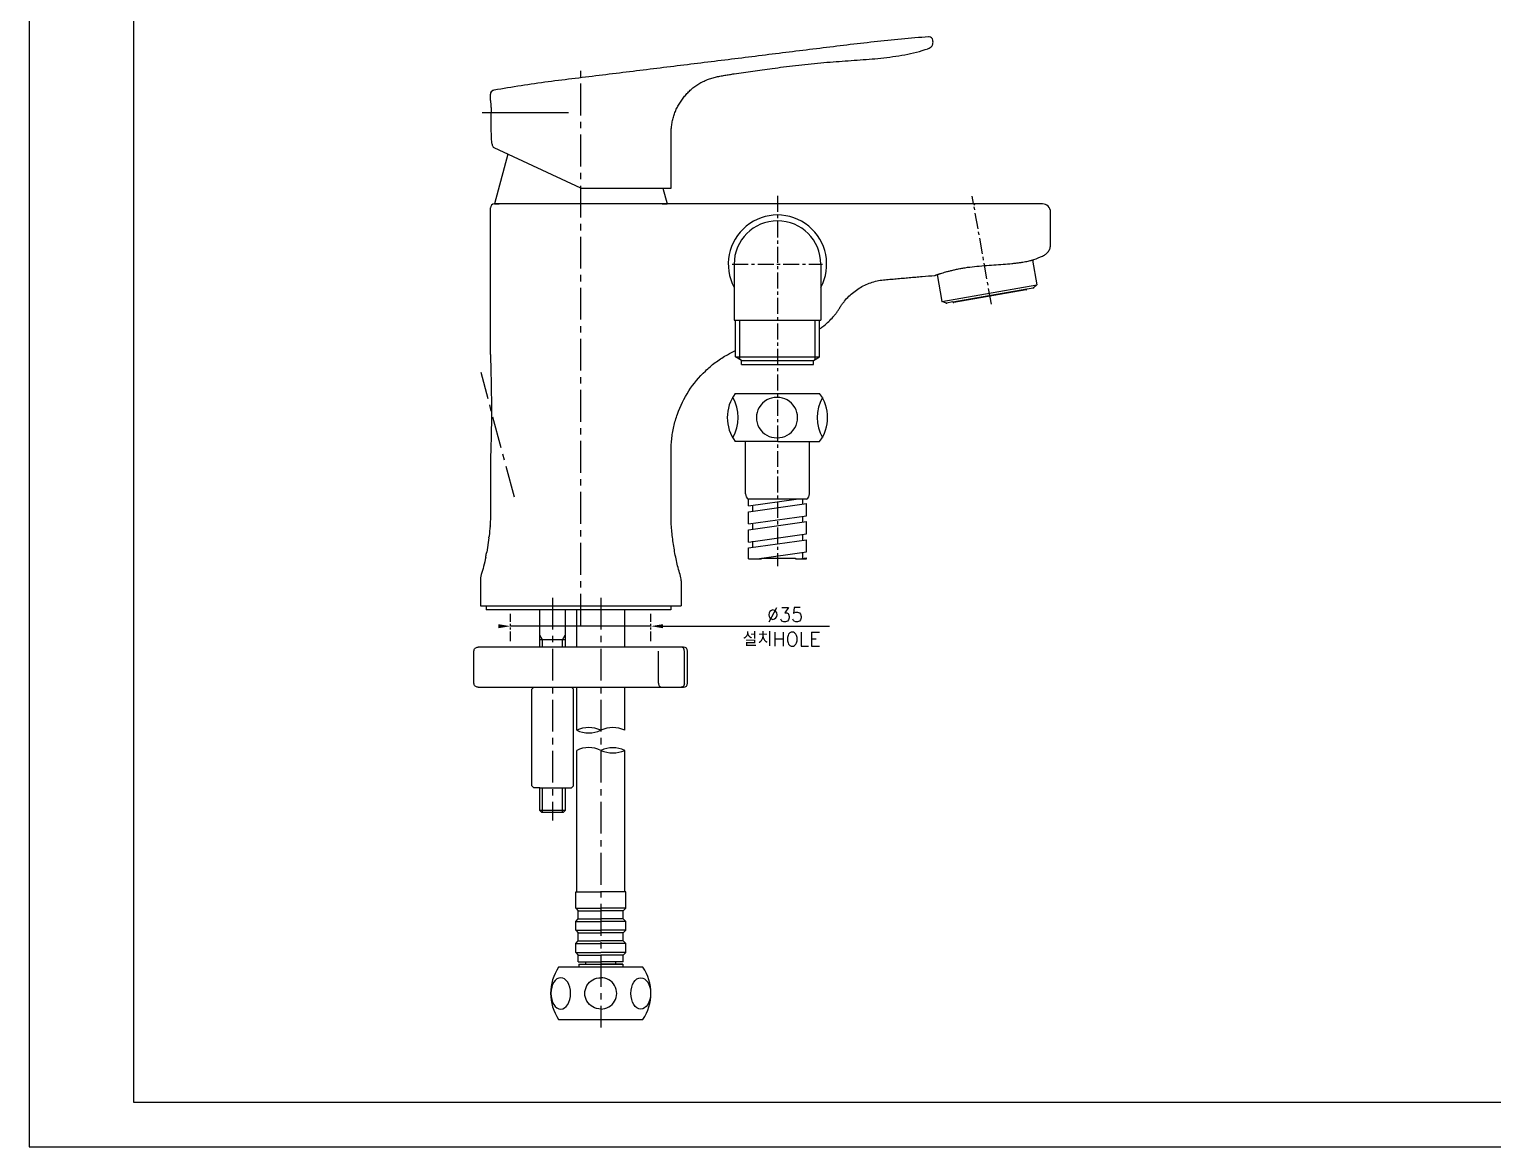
# Model space of a CAD drawing. Header units: millimetres. Extents: x 14523 to 15117, y 3069 to 3489.
# Drawn here: x 14523.5 to 14887.9, y 3069 to 3347.1 of the extents above; entities that cross this region are included whole.
import ezdxf

# ---------------------------------------------------------------- set-up
doc = ezdxf.new("R2010")
doc.units = ezdxf.units.MM
doc.header["$LTSCALE"] = 0.25
doc.linetypes.add('CENTER', pattern=[50.8, 31.75, -6.35, 6.35, -6.35])
doc.linetypes.add('PHANTOM', pattern=[63.5, 31.75, -6.35, 6.35, -6.35, 6.35, -6.35])
doc.layers.get('0').update_dxf_attribs({"color": 2})
for name, color, linetype in [('08_ALL_FEATURES', 7, 'Continuous'), ('CENTER', 1, 'CENTER'), ('CL', 1, 'CENTER'), ('D', 2, 'Continuous'), ('DWG', 7, 'Continuous'), ('PH', 3, 'PHANTOM'), ('TXT', 4, 'Continuous'), ('W', 7, 'Continuous')]:
    doc.layers.add(name, color=color, linetype=linetype)
doc.styles.add('GHS', font='romans.shx', dxfattribs={"height": 3.5, "bigfont": 'ghs.shx'})

# ---------------------------------------------------------------- blocks, each defined once
blk = doc.blocks.new('A$C65A85CD0')
at = {"layer": 'D'}
for p, q in [((2.9, 1.2), (2.9, 11)), ((21.6, 1.2), (21.6, 11))]:
    blk.add_line(p, q, dxfattribs=at)
at = {"layer": 'DWG'}
for p, q in [((1.45, 24.93), (1.45, 11)), ((23.05, 24.93), (23.05, 11)), ((1.45, 11), (23.05, 11)), ((1.77, 1.85), (1.77, 11)), ((22.73, 1.85), (22.73, 11)), ((3.25, 1), (1.77, 1.85)), ((1.77, 1.85), (22.73, 1.85)), ((3.25, 0), (3.25, 1)), ((3.25, 1), (21.25, 1)), ((21.25, 1), (22.73, 1.85)), ((21.25, 0), (21.25, 1)), ((3.25, 0), (21.25, 0))]:
    blk.add_line(p, q, dxfattribs=at)
for radius, start, end in [(12.25, 331.8399, 208.1601), (10.8, 0, 180)]:
    blk.add_arc((12.25, 24.93), radius, start, end, dxfattribs=at)
blk = doc.blocks.new('A$C495429D9')
at = {"layer": 'D'}
blk.add_lwpolyline([(22.52, 0), (25.8, 0), (25.8, 0.22), (34.28, 0.22), (34.28, 0), (37.02, 0)], dxfattribs=at)
at = {"layer": 'DWG'}
for p, q in [((19.27, 41.19), (40.27, 41.19)), ((29.82, 29.19), (19.27, 29.19)), ((21.82, 16.21), (21.82, 29.19)), ((29.82, 29.19), (40.27, 29.19)), ((37.72, 16.21), (37.72, 29.19)), ((22.52, 13.22), (34.4, 14.89)), ((36.02, 14.89), (22.52, 14.89)), ((22.52, 13.22), (22.52, 14.89)), ((37.02, 14.89), (36.02, 14.89)), ((36.02, 14.89), (36.02, 13.64)), ((22.52, 11.74), (37.02, 13.78)), ((22.52, 8.71), (22.52, 11.74)), ((23.52, 13.36), (23.52, 11.88)), ((37.02, 10.75), (37.02, 13.78)), ((22.52, 8.71), (37.02, 10.75)), ((22.52, 7.23), (37.02, 9.27)), ((23.52, 8.85), (23.52, 7.37)), ((36.02, 10.61), (36.02, 9.13)), ((37.02, 6.24), (37.02, 9.27)), ((22.52, 4.2), (22.52, 7.23)), ((22.52, 4.2), (37.02, 6.24)), ((22.52, 2.72), (37.02, 4.76)), ((23.52, 4.38), (23.52, 2.86)), ((36.02, 6.14), (36.02, 4.62)), ((37.02, 1.73), (37.02, 4.76)), ((22.52, 0), (22.52, 2.72)), ((24.7, 0), (37.02, 1.73)), ((35.23, 0), (37.02, 0.25)), ((36.02, 1.63), (36.02, 0.11)), ((37.02, 0), (37.02, 0.25))]:
    blk.add_line(p, q, dxfattribs=at)
for centre, radius, start, end in [((27.27, 35.19), 10, 143.1301, 216.8699), ((10, 35.19), 10, 329.7281, 30.2719), ((29.54, 35.17), 5.02, 88.6566, 271.3434), ((29.77, 35.17), 5.02, 268.6566, 91.3434), ((49.64, 35.19), 10, 150.2741, 209.7259), ((32.27, 35.19), 10, 323.1301, 36.8699), ((23.32, 16.16), 1.5, 178.2676, 237.8), ((36.22, 16.16), 1.5, 302.2, 1.7324)]:
    blk.add_arc(centre, radius, start, end, dxfattribs=at)

msp = doc.modelspace()

# ---------------------------------------------------------------- linework, layer by layer
at = {"color": 7, "linetype": 'Continuous'}
for p, q in [((14747.28905, 3342.26613), (14747.33517, 3342.2818)), ((14747.53771, 3345.2097), (14747.44025, 3345.20767)), ((14748.50925, 3344.28423), (14748.50387, 3344.32809)), ((14639.22195, 3331.9191), (14639.12787, 3331.90258)), ((14639.22203, 3331.91863), (14639.12787, 3331.90258)), ((14638.30074, 3329.32635), (14638.30074, 3330.91763)), ((14660.80076, 3307.52632), (14683.3008, 3307.52635)), ((14637.25117, 3203.62635), (14637.25117, 3202.62635)), ((14683.25117, 3203.62635), (14683.25117, 3202.62713)), ((14683.25117, 3202.62635), (14637.25117, 3202.62635)), ((14656.9617, 3202.62635), (14656.9617, 3193.32666)), ((14656.9617, 3193.32666), (14635.24194, 3193.32666)), ((14686.39487, 3193.32666), (14656.9617, 3193.32666)), ((14634.20652, 3184.32666), (14634.20652, 3192.32666)), ((14687.39487, 3184.32666), (14687.39487, 3192.32666)), ((14635.24194, 3183.32666), (14659.80076, 3183.32666)), ((14656.9617, 3183.32666), (14686.39487, 3183.32666)), ((14656.9617, 3158.32665), (14656.9617, 3152.62637))]:
    msp.add_line(p, q, dxfattribs=at)
at = {"linetype": 'Continuous'}
msp.add_lwpolyline([(14523.46723, 3068.97362), (15117.46723, 3068.97362), (15117.46723, 3488.97362), (14523.46723, 3488.97362)], close=True, dxfattribs=at)
at = {"color": 7, "linetype": 'Continuous'}
msp.add_lwpolyline([(14639.09588, 3331.89645), (14638.98809, 3331.86751), (14638.86364, 3331.81705), (14638.84749, 3331.80902)], dxfattribs=at)
for centre, radius, start, end in [((14746.17161, 3345.47957), 3.40218, 289.9946895, 290.290266), ((14747.51049, 3344.20966), 1.0004, 10.8268259, 88.44052), ((14747.52003, 3344.21086), 0.99079, 6.8428571, 10.8618271), ((14639.3017, 3330.91705), 1.00096, 100.0000813, 179.9668875), ((14686.39487, 3192.32666), 1, 0, 90), ((14686.39487, 3184.32666), 1, 270, 0)]:
    msp.add_arc(centre, radius, start, end, dxfattribs=at)
at = {"color": 2, "linetype": 'Continuous'}
for centre, radius, start, end in [((14662.80076, 3166.02567), 7.25045, 65.5582794, 114.4417203), ((14662.80076, 3179.24598), 7.2677, 245.6200827, 294.3799173), ((14668.80076, 3166.25846), 7.03918, 64.7742565, 115.2257435), ((14662.80076, 3161.25846), 7.03918, 64.7742565, 115.2257435), ((14668.80076, 3161.02567), 7.25045, 65.5582797, 114.4417206), ((14668.80076, 3174.24598), 7.2677, 245.6200827, 294.3799173)]:
    msp.add_arc(centre, radius, start, end, dxfattribs=at)
at = {"color": 7, "linetype": 'Continuous'}
for points, knots in [([(14747.43919, 3345.20713), (14745.17329, 3345.04447), (14740.64561, 3344.6603), (14733.86662, 3343.95634), (14727.09648, 3343.17266), (14718.07538, 3342.07982), (14706.80523, 3340.66328), (14695.53056, 3339.28329), (14686.5107, 3338.18032), (14679.74635, 3337.34869), (14672.98184, 3336.51834), (14666.21733, 3335.68789), (14659.45302, 3334.85645), (14652.68794, 3334.02924), (14645.94257, 3333.05199), (14641.45951, 3332.31163), (14639.22195, 3331.9191)], [0, 0, 0, 0, 0.062499328, 0.124999116, 0.187499203, 0.249999379, 0.374999784, 0.500000189, 0.562500397, 0.625000606, 0.687500814, 0.750001023, 0.812501232, 0.875001237, 0.937500542, 1, 1, 1, 1]), ([(14683.3008, 3307.52635), (14683.3008, 3308.53141), (14683.2976, 3310.57228), (14683.3022, 3313.13157), (14683.30757, 3315.17076), (14683.30752, 3316.6037), (14683.29749, 3317.90681), (14683.28543, 3319.10237), (14683.28471, 3320.25766), (14683.30631, 3321.42234), (14683.37718, 3322.6071), (14683.52702, 3323.79206), (14683.7811, 3324.95529), (14684.13534, 3326.08642), (14684.59029, 3327.1797), (14685.13965, 3328.23042), (14685.77063, 3329.23639), (14686.47051, 3330.19631), (14687.23667, 3331.10338), (14688.07215, 3331.94621), (14688.97775, 3332.71292), (14689.94871, 3333.3945), (14690.97885, 3333.98209), (14692.06168, 3334.46554), (14693.18114, 3334.85786), (14694.32497, 3335.17406), (14695.48361, 3335.42969), (14696.64986, 3335.6429), (14697.81913, 3335.83398), (14699.38215, 3336.07718), (14701.33898, 3336.36156), (14703.67639, 3336.68877), (14706.06005, 3337.01964), (14708.59263, 3337.36317), (14711.35861, 3337.72404), (14714.33672, 3338.09055), (14717.43334, 3338.44089), (14720.55536, 3338.75465), (14723.6405, 3339.00871), (14726.66513, 3339.22074), (14730.63068, 3339.48829), (14735.58281, 3339.87354), (14741.50733, 3340.64304), (14745.40257, 3341.60978), (14747.28763, 3342.26563)], [0, 0, 0, 0, 0.034905667, 0.070879546, 0.088884292, 0.105727128, 0.120645475, 0.134142463, 0.14725091, 0.160767983, 0.174593456, 0.188452891, 0.202204787, 0.215888073, 0.229564059, 0.243274818, 0.257018718, 0.270768741, 0.284500568, 0.298216436, 0.31193646, 0.325655435, 0.339359678, 0.35305817, 0.366781126, 0.38051931, 0.394248697, 0.407975149, 0.421689824, 0.435395473, 0.462911517, 0.490363355, 0.51736576, 0.546489821, 0.579124977, 0.614242227, 0.650698736, 0.687355069, 0.723211375, 0.758203661, 0.792657392, 0.861251112, 0.930682552, 1, 1, 1, 1]), ([(14747.35141, 3342.2885), (14747.52046, 3342.35101), (14747.85026, 3342.50201), (14748.1991, 3342.80348), (14748.38806, 3343.11363), (14748.51143, 3343.45477), (14748.53653, 3343.72856), (14748.53519, 3343.90871)], [0, 0, 0, 0, 0.250011848, 0.499546699, 0.624869981, 0.750106094, 1, 1, 1, 1]), ([(14638.30074, 3329.32635), (14638.30067, 3329.32179), (14638.30474, 3329.30389), (14638.30849, 3329.26345), (14638.3181, 3329.19671), (14638.32944, 3329.10408), (14638.34392, 3328.98652), (14638.36747, 3328.78327), (14638.39976, 3328.47665), (14638.43691, 3328.05349), (14638.46961, 3327.56809), (14638.49313, 3327.03774), (14638.50035, 3326.67101), (14638.50168, 3326.48336)], [0, 0, 0, 0, 0.004798482, 0.019109998, 0.042808869, 0.075648958, 0.117307832, 0.167392805, 0.290881485, 0.441618089, 0.614206297, 0.802600322, 1, 1, 1, 1]), ([(14634.20652, 3192.32666), (14634.20652, 3192.45898), (14634.26256, 3192.7268), (14634.49813, 3193.05932), (14634.84196, 3193.27674), (14635.10949, 3193.32666), (14635.24194, 3193.32666)], [0, 0, 0, 0, 0.249892402, 0.499840444, 0.749880531, 1, 1, 1, 1]), ([(14635.24194, 3183.32666), (14635.10949, 3183.32666), (14634.84197, 3183.37657), (14634.49814, 3183.59398), (14634.26256, 3183.9265), (14634.20652, 3184.19433), (14634.20652, 3184.32666)], [0, 0, 0, 0, 0.25011585, 0.500153518, 0.750103711, 1, 1, 1, 1])]:
    msp.add_open_spline(points, degree=3, knots=knots, dxfattribs=at)
msp.add_open_spline([(14748.53519, 3343.90871), (14748.53426, 3344.03362), (14748.52473, 3344.1586), (14748.50945, 3344.28258)], degree=3, dxfattribs=at)
at = {"layer": '08_ALL_FEATURES', "color": 7, "linetype": 'Continuous'}
for p, q in [((14660.80076, 3307.52634), (14639.20762, 3317.59533)), ((14680.18217, 3184.32666), (14680.18217, 3192.32666)), ((14686.60756, 3184.32666), (14686.60756, 3192.32666))]:
    msp.add_line(p, q, dxfattribs=at)
msp.add_open_spline([(14638.54176, 3321.05896), (14638.52778, 3322.86708), (14638.51442, 3324.67522), (14638.50168, 3326.48336)], degree=3, dxfattribs=at)
for points, knots in [([(14639.20762, 3317.59533), (14639.14229, 3317.6258), (14639.01638, 3317.74793), (14638.88474, 3318.00799), (14638.77552, 3318.35845), (14638.68997, 3318.79019), (14638.62528, 3319.29112), (14638.56299, 3320.05437), (14638.54491, 3320.65048), (14638.54176, 3321.05896)], [0, 0, 0, 0, 0.059901193, 0.13944286, 0.241126499, 0.363827163, 0.504827396, 0.660581065, 1, 1, 1, 1]), ([(14686.60756, 3192.32666), (14686.60756, 3192.41341), (14686.58962, 3192.58546), (14686.51018, 3192.82727), (14686.38306, 3193.03654), (14686.21567, 3193.19901), (14686.01847, 3193.30268), (14685.87461, 3193.32666), (14685.80439, 3193.32666)], [0, 0, 0, 0, 0.183751737, 0.36320783, 0.534969652, 0.697394097, 0.851275008, 1, 1, 1, 1]), ([(14680.18217, 3184.32666), (14680.18217, 3184.2399), (14680.20012, 3184.06786), (14680.27956, 3183.82605), (14680.40668, 3183.61677), (14680.57407, 3183.4543), (14680.77126, 3183.35064), (14680.91513, 3183.32666), (14680.98535, 3183.32666)], [0, 0, 0, 0, 0.183751737, 0.36320783, 0.534969652, 0.697394097, 0.851275008, 1, 1, 1, 1]), ([(14686.60756, 3184.32666), (14686.60756, 3184.2399), (14686.58962, 3184.06786), (14686.51018, 3183.82605), (14686.38306, 3183.61677), (14686.21567, 3183.4543), (14686.01847, 3183.35064), (14685.87461, 3183.32666), (14685.80439, 3183.32666)], [0, 0, 0, 0, 0.183751709, 0.363207797, 0.534969644, 0.697394113, 0.851275025, 1, 1, 1, 1])]:
    msp.add_open_spline(points, degree=3, knots=knots, dxfattribs=at)
at = {"layer": 'CENTER'}
for p, q in [((14660.80076, 3198.62635), (14660.80076, 3337.32248)), ((14644.29136, 3230.61501), (14635.97096, 3261.66718)), ((14653.8007, 3205.62635), (14653.8007, 3150.12637)), ((14665.80076, 3205.62635), (14665.80076, 3098.6486))]:
    msp.add_line(p, q, dxfattribs=at)
at = {"layer": 'CENTER', "ltscale": 0.5}
for p, q in [((14709.8007, 3305.62635), (14709.8007, 3213.49628)), ((14763.06754, 3278.69458), (14758.32409, 3305.59597)), ((14698.5507, 3288.62635), (14721.0507, 3288.62635))]:
    msp.add_line(p, q, dxfattribs=at)
at = {"layer": 'CL', "ltscale": 5}
msp.add_line((14657.79773, 3326.32635), (14636.29773, 3326.32635), dxfattribs=at)
at = {"layer": 'D'}
for p, q in [((14678.2879, 3198.52855), (14643.2879, 3198.52855)), ((14681.3, 3198.5285), (14722.74394, 3198.5285)), ((14651.3007, 3195.12635), (14650.6397, 3196.27124)), ((14651.3007, 3193.32666), (14651.3007, 3195.12635)), ((14656.3007, 3195.12635), (14656.9617, 3196.27124)), ((14656.3007, 3193.32666), (14656.3007, 3195.12635)), ((14651.3007, 3152.12637), (14651.3007, 3158.32665)), ((14656.3007, 3152.12637), (14656.3007, 3158.32665))]:
    msp.add_line(p, q, dxfattribs=at)
for p in [(14773.51839, 3282.77129), (14751.85262, 3278.95103)]:
    msp.add_point(p, dxfattribs=at)
for points in [[(14640.2879, 3199.02855), (14640.2879, 3198.02855), (14643.2879, 3198.52855)], [(14681.2879, 3199.02855), (14681.2879, 3198.02855), (14678.2879, 3198.52855)]]:
    msp.add_solid(points, dxfattribs=at)
at = {"layer": 'Defpoints', "color": 0, "linetype": 'ByBlock'}
for p in [(14772.58283, 3282.60632), (14750.76756, 3279.34596), (14750.76756, 3279.34596), (14751.85262, 3278.95103), (14751.85262, 3278.95103), (14751.85262, 3278.95103), (14751.85262, 3278.95103), (14751.85262, 3278.95103), (14752.78819, 3279.11599)]:
    msp.add_point(p, dxfattribs=at)
at = {"layer": 'DWG'}
for p, q in [((14642.61751, 3316.00528), (14639.30059, 3303.62635)), ((14642.61751, 3316.00528), (14639.30059, 3303.62635)), ((14681.25559, 3307.52635), (14682.30059, 3303.62635)), ((14638.30076, 3266.10884), (14638.30076, 3302.62635)), ((14639.30059, 3303.62635), (14640.50059, 3303.62635)), ((14775.80076, 3303.62635), (14639.30076, 3303.62635)), ((14640.63987, 3303.62635), (14639.30076, 3303.62635)), ((14681.10059, 3303.62635), (14682.30059, 3303.62635)), ((14777.80076, 3293.76669), (14777.80076, 3301.62635)), ((14773.31871, 3289.66252), (14774.40295, 3283.51351)), ((14775.7924, 3290.66308), (14776.07704, 3290.80094)), ((14749.58929, 3286.02827), (14750.76756, 3279.34596)), ((14750.76756, 3279.34596), (14774.40295, 3283.51351)), ((14753.43329, 3279.22974), (14771.93773, 3282.49257)), ((14771.73123, 3282.25308), (14753.70925, 3279.07531)), ((14771.93773, 3282.49257), (14773.51839, 3282.77129)), ((14773.51839, 3282.77129), (14774.40295, 3283.51351)), ((14751.85262, 3278.95103), (14750.76756, 3279.34596)), ((14753.43329, 3279.22974), (14751.85262, 3278.95103)), ((14638.30076, 3239.83566), (14638.30053, 3225.53173)), ((14638.30053, 3225.53174), (14638.30038, 3225.50036)), ((14638.21866, 3223.45799), (14638.22097, 3223.49212)), ((14637.92475, 3220.48327), (14637.38439, 3216.95976)), ((14637.98503, 3220.97958), (14637.96934, 3220.84702)), ((14637.13804, 3215.67533), (14637.19379, 3215.9535)), ((14636.51674, 3212.98335), (14636.5041, 3212.93531)), ((14635.80076, 3209.81497), (14635.80076, 3203.62635)), ((14685.80076, 3209.81475), (14685.80076, 3203.62635)), ((14635.80076, 3203.62635), (14685.80076, 3203.62635)), ((14650.6397, 3193.32666), (14650.6397, 3202.62635)), ((14659.80076, 3193.32666), (14659.80076, 3202.62635)), ((14671.80076, 3193.32666), (14671.80076, 3202.62635)), ((14656.9617, 3195.12635), (14650.6397, 3195.12635)), ((14648.60455, 3182.82665), (14649.10454, 3183.32666)), ((14648.60455, 3158.82665), (14648.60455, 3182.82665)), ((14658.99684, 3182.82665), (14658.49685, 3183.32666)), ((14658.99684, 3158.82665), (14658.99684, 3182.82665)), ((14659.80076, 3172.62635), (14659.80076, 3183.32666)), ((14671.80076, 3172.62635), (14671.80076, 3183.32666)), ((14659.80076, 3132.4486), (14659.80076, 3167.62635)), ((14671.80076, 3132.4486), (14671.80076, 3167.62635)), ((14649.10454, 3158.32665), (14648.60455, 3158.82665)), ((14650.6397, 3158.32665), (14649.10454, 3158.32665)), ((14650.63969, 3152.62637), (14650.6397, 3158.32665)), ((14650.6397, 3158.32665), (14656.9617, 3158.32665)), ((14656.9617, 3158.32665), (14658.49685, 3158.32665)), ((14658.49685, 3158.32665), (14658.99684, 3158.82665)), ((14651.1397, 3152.12637), (14650.6397, 3152.62637)), ((14656.9617, 3152.62637), (14650.6397, 3152.62637)), ((14656.4617, 3152.12637), (14656.9617, 3152.62637)), ((14656.4617, 3152.12637), (14651.1397, 3152.12637)), ((14659.55076, 3132.4486), (14665.80076, 3132.4486)), ((14659.55076, 3128.33231), (14659.55076, 3132.4486)), ((14672.05076, 3132.4486), (14665.80076, 3132.4486)), ((14672.05076, 3128.33231), (14672.05076, 3132.4486)), ((14659.55076, 3128.33231), (14665.80076, 3128.33231)), ((14659.55076, 3128.33231), (14660.20076, 3127.68231)), ((14660.18587, 3127.6972), (14665.80076, 3127.6972)), ((14660.20076, 3125.7149), (14660.20076, 3127.68231)), ((14672.05076, 3128.33231), (14665.80076, 3128.33231)), ((14671.41565, 3127.6972), (14665.80076, 3127.6972)), ((14672.05076, 3128.33231), (14671.40076, 3127.68231)), ((14671.40076, 3125.7149), (14671.40076, 3127.68231)), ((14659.55076, 3125.0649), (14660.20076, 3125.7149)), ((14659.55076, 3125.0649), (14665.80076, 3125.0649)), ((14659.55076, 3122.83231), (14659.55076, 3125.0649)), ((14660.20076, 3125.71863), (14665.80076, 3125.71863)), ((14671.40076, 3125.71863), (14665.80076, 3125.71863)), ((14672.05076, 3125.0649), (14665.80076, 3125.0649)), ((14672.05076, 3125.0649), (14671.40076, 3125.7149)), ((14672.05076, 3122.83231), (14672.05076, 3125.0649)), ((14659.55076, 3122.83231), (14665.80076, 3122.83231)), ((14659.55076, 3122.83231), (14660.20076, 3122.18231)), ((14659.55076, 3119.5649), (14660.20076, 3120.2149)), ((14660.20076, 3122.18231), (14665.80076, 3122.18231)), ((14660.20076, 3120.2149), (14660.20076, 3122.18231)), ((14660.20076, 3120.2149), (14665.80076, 3120.2149)), ((14672.05076, 3122.83231), (14665.80076, 3122.83231)), ((14671.40076, 3122.18231), (14665.80076, 3122.18231)), ((14671.40076, 3120.2149), (14665.80076, 3120.2149)), ((14672.05076, 3122.83231), (14671.40076, 3122.18231)), ((14671.40076, 3120.2149), (14671.40076, 3122.18231)), ((14672.05076, 3119.5649), (14671.40076, 3120.2149)), ((14659.55076, 3119.5649), (14665.80076, 3119.5649)), ((14659.55076, 3117.33231), (14659.55076, 3119.5649)), ((14659.55076, 3117.33231), (14665.80076, 3117.33231)), ((14659.55076, 3117.33231), (14660.20076, 3116.68231)), ((14660.20076, 3116.68231), (14665.80076, 3116.68231)), ((14660.20076, 3114.9486), (14660.20076, 3116.68231)), ((14672.05076, 3119.5649), (14665.80076, 3119.5649)), ((14672.05076, 3117.33231), (14665.80076, 3117.33231)), ((14671.40076, 3116.68231), (14665.80076, 3116.68231)), ((14672.05076, 3117.33231), (14671.40076, 3116.68231)), ((14671.40076, 3114.9486), (14671.40076, 3116.68231)), ((14672.05076, 3117.33231), (14672.05076, 3119.5649)), ((14676.30076, 3113.6486), (14655.30076, 3113.6486)), ((14660.20076, 3114.9486), (14665.80076, 3114.9486)), ((14660.30076, 3114.4486), (14660.30076, 3113.6486)), ((14662.05076, 3114.4486), (14662.05076, 3114.9486)), ((14671.40076, 3114.9486), (14665.80076, 3114.9486)), ((14671.30076, 3114.4486), (14665.80076, 3114.4486)), ((14669.55076, 3114.4486), (14669.55076, 3114.9486)), ((14671.30076, 3114.4486), (14671.30076, 3113.6486)), ((14655.30076, 3100.6486), (14676.30076, 3100.6486))]:
    msp.add_line(p, q, dxfattribs=at)
at = {"layer": 'DWG', "color": 2, "linetype": 'Continuous'}
for p, q in [((14758.72563, 3303.31877), (14759.03321, 3303.62635)), ((14777.74578, 3301.12572), (14777.80076, 3301.1807))]:
    msp.add_line(p, q, dxfattribs=at)
at = {"layer": 'DWG'}
for centre, radius, start, end in [((14639.30076, 3302.62635), 1, 90, 180), ((14775.80076, 3301.62635), 2, 0, 90), ((14757.12123, 3331.76603), 45.14493, 291.4820732, 294.4301011), ((14771.68782, 3282.49928), 0.25, 280, 358.463041), ((14753.66584, 3279.32152), 0.25, 201.536959, 280), ((14576.79496, 3228.16017), 61.60996, 352.8420633, 353.1828684), ((14575.69366, 3228.1236), 62.69272, 348.8065068, 349.7425041), ((14640.83528, 3209.80034), 5.03454, 161.9927512, 179.833569), ((14680.76634, 3209.80609), 5.03454, 0.0985608, 17.9428729), ((14664.86326, 3107.1486), 11.5625, 145.7945421, 214.2054579), ((14666.73826, 3107.1486), 11.5625, 325.7945421, 34.2054579)]:
    msp.add_arc(centre, radius, start, end, dxfattribs=at)
at = {"layer": 'DWG', "extrusion": (0, 0, -1)}
msp.add_ellipse((14655.84147, 3107.14095), major_axis=(0, 3.90287), ratio=0.627611633, dxfattribs=at)
msp.add_ellipse((14665.80076, 3107.14095), major_axis=(-3.98229, 0), ratio=0.980057325, start_param=4.71238898, end_param=7.853981634, dxfattribs=at)
at = {"layer": 'DWG'}
msp.add_ellipse((14665.80076, 3107.14095), major_axis=(3.98229, 0), ratio=0.980057325, start_param=4.71238898, end_param=7.853981634, dxfattribs=at)
msp.add_ellipse((14675.76005, 3107.14095), major_axis=(0, 3.90287), ratio=0.627611633, dxfattribs=at)
for points, knots in [([(14776.07704, 3290.80094), (14776.34643, 3290.94072), (14776.73664, 3291.1866), (14777.16789, 3291.61835), (14777.51535, 3292.12068), (14777.76115, 3292.85416), (14777.80076, 3293.46306), (14777.80076, 3293.76669)], [0, 0, 0, 0, 0.249933678, 0.375139445, 0.500368028, 0.74995671, 1, 1, 1, 1]), ([(14749.04922, 3285.83611), (14749.04944, 3285.83485), (14749.05662, 3285.84071), (14749.0651, 3285.84067), (14749.08437, 3285.84946), (14749.10891, 3285.85757), (14749.14139, 3285.86961), (14749.1985, 3285.89003), (14749.2878, 3285.92211), (14749.41594, 3285.96762), (14749.57203, 3286.02242), (14749.75566, 3286.08586), (14749.96646, 3286.1574), (14750.20399, 3286.23645), (14750.57219, 3286.35619), (14751.09505, 3286.51939), (14751.7954, 3286.72469), (14752.58802, 3286.94011), (14753.46648, 3287.15831), (14754.42332, 3287.37293), (14755.4501, 3287.57739), (14756.92773, 3287.83257), (14758.8734, 3288.08587), (14761.27026, 3288.26902), (14763.66843, 3288.42896), (14765.97477, 3288.58807), (14767.79708, 3288.74195), (14769.13986, 3288.88998), (14770.03787, 3289.00675), (14770.84927, 3289.13154), (14771.56647, 3289.25931), (14772.18303, 3289.38514), (14772.63103, 3289.48744), (14772.93556, 3289.56225), (14773.12273, 3289.61015), (14773.2817, 3289.65231), (14773.4121, 3289.68799), (14773.50296, 3289.71323), (14773.56099, 3289.72978), (14773.5941, 3289.73895), (14773.6188, 3289.74682), (14773.63891, 3289.75096), (14773.64658, 3289.75625), (14773.65485, 3289.75555), (14773.65467, 3289.75681)], [0, 0, 0, 0, 0.000153293, 0.000612731, 0.001377349, 0.002446183, 0.003818268, 0.005492641, 0.00974441, 0.015191473, 0.021814651, 0.029592627, 0.038504243, 0.048526872, 0.059631326, 0.084963322, 0.114249371, 0.147201009, 0.183515981, 0.222853853, 0.264857784, 0.309129496, 0.402769789, 0.500152707, 0.597523856, 0.691186817, 0.777556895, 0.816942715, 0.853279167, 0.886212475, 0.915440874, 0.940685232, 0.961713853, 0.970578118, 0.9783124, 0.984897028, 0.990311862, 0.994538553, 0.996203151, 0.997567301, 0.998630036, 0.999390383, 0.999847365, 1, 1, 1, 1]), ([(14720.40418, 3272.59872), (14720.72393, 3272.81762), (14721.47013, 3273.36679), (14722.57566, 3274.32922), (14723.50403, 3275.30612), (14724.18742, 3276.13819), (14724.59027, 3276.6774), (14724.89785, 3277.11922), (14725.18961, 3277.57165), (14725.54022, 3278.14592), (14725.99547, 3278.81337), (14726.65495, 3279.66452), (14727.56331, 3280.66069), (14728.77955, 3281.72699), (14730.10586, 3282.65301), (14731.52637, 3283.42713), (14733.02378, 3284.0395), (14734.57948, 3284.48412), (14735.90978, 3284.7045), (14736.98191, 3284.80232), (14738.05511, 3284.88698), (14739.3951, 3285.0108), (14741.00398, 3285.14825), (14742.61259, 3285.28885), (14744.22133, 3285.42795), (14746.36644, 3285.61206), (14747.97552, 3285.74728), (14749.04831, 3285.83651)], [0.6761386419, 0.6761386419, 0.6761386419, 0.6761386419, 0.6873886386, 0.7030180801, 0.7186467813, 0.7264625677, 0.7342792164, 0.7381874752, 0.7420948791, 0.7499117065, 0.7577269755, 0.7655433466, 0.7811690798, 0.7967954628, 0.8124231707, 0.8280522211, 0.8436821566, 0.8593129788, 0.8749437704, 0.882759497, 0.8905769578, 0.906208574, 0.9218405487, 0.937472421, 0.9531043215, 0.9687362143, 1, 1, 1, 1]), ([(14638.30076, 3266.10884), (14638.30005, 3266.11148), (14638.30229, 3266.08821), (14638.30133, 3266.07708), (14638.30347, 3266.03457), (14638.30535, 3265.96793), (14638.30929, 3265.85832), (14638.31406, 3265.71274), (14638.31954, 3265.54861), (14638.32738, 3265.30958), (14638.33756, 3264.9945), (14638.3499, 3264.60351), (14638.36658, 3264.06084), (14638.38705, 3263.36693), (14638.41048, 3262.52208), (14638.43267, 3261.66578), (14638.4534, 3260.80203), (14638.47899, 3259.64109), (14638.5067, 3258.18223), (14638.53248, 3256.42522), (14638.55027, 3254.66227), (14638.55949, 3252.89607), (14638.55959, 3251.12886), (14638.55, 3249.36309), (14638.53018, 3247.6021), (14638.50471, 3246.13973), (14638.47875, 3244.97663), (14638.45658, 3244.11276), (14638.43173, 3243.25866), (14638.40882, 3242.55524), (14638.38934, 3242.00204), (14638.3744, 3241.59797), (14638.3592, 3241.20543), (14638.34404, 3240.83024), (14638.33151, 3240.53239), (14638.32197, 3240.31128), (14638.3155, 3240.16476), (14638.30998, 3240.03818), (14638.30564, 3239.94809), (14638.30351, 3239.89161), (14638.30148, 3239.86322), (14638.30207, 3239.84582), (14638.30023, 3239.83765), (14638.30076, 3239.83566)], [0, 0, 0, 0, 0.000312056, 0.00120503, 0.002610325, 0.004458801, 0.009198737, 0.0148813, 0.021187077, 0.027913375, 0.042194597, 0.057167528, 0.072571696, 0.1041716, 0.136415433, 0.169053048, 0.201954848, 0.235045034, 0.301612986, 0.368521219, 0.435637746, 0.502871627, 0.57014483, 0.637373203, 0.704445068, 0.771182941, 0.80433344, 0.837252711, 0.869829909, 0.901874442, 0.917594428, 0.933019599, 0.948032758, 0.962438034, 0.975884985, 0.982063607, 0.987703232, 0.992625672, 0.996529372, 0.99799464, 0.999084704, 0.999764756, 1, 1, 1, 1]), ([(14683.30074, 3225.63267), (14683.30074, 3226.70917), (14683.29966, 3228.86216), (14683.29814, 3232.09165), (14683.30036, 3234.78289), (14683.30498, 3236.93588), (14683.30747, 3238.55062), (14683.31266, 3240.1654), (14683.29971, 3241.77996), (14683.31908, 3243.39512), (14683.4441, 3245.00594), (14683.65651, 3246.60733), (14684.07054, 3248.72072), (14685.11426, 3252.34346), (14687.50744, 3257.21265), (14690.97095, 3261.38936), (14694.25998, 3264.17327), (14696.16493, 3265.43525), (14697.21035, 3266.03293), (14697.32144, 3266.09542), (14697.97372, 3266.46233), (14698.64097, 3266.80257), (14699.3232, 3267.11615)], [0, 0, 0, 0, 0.0312637888, 0.0625275774, 0.093791363, 0.1094232576, 0.1250551508, 0.1406870361, 0.1563189265, 0.1719499197, 0.1875797942, 0.2032098043, 0.2188400414, 0.2500874096, 0.3124783926, 0.3748774334, 0.4061308191, 0.4373818763, 0.4410815343, 0.4410815343, 0.4410815343, 0.4628033534, 0.4628033534, 0.4628033534, 0.4628033534]), ([(14638.30038, 3225.50036), (14638.29948, 3225.34247), (14638.2891, 3224.67252), (14638.25557, 3224.00306), (14638.22097, 3223.49212)], [0, 0, 0, 0, 0.23565145, 1, 1, 1, 1]), ([(14685.55678, 3211.35776), (14685.37037, 3211.93217), (14685.0397, 3213.09488), (14684.48709, 3215.44684), (14683.93731, 3218.41754), (14683.54454, 3221.41303), (14683.34492, 3223.82078), (14683.30074, 3225.02878), (14683.30074, 3225.63268)], [0, 0, 0, 0, 0.124997964, 0.250026248, 0.499999604, 0.74997354, 0.8750021, 1, 1, 1, 1]), ([(14637.13804, 3215.67533), (14636.98391, 3214.91578), (14636.66513, 3213.48723), (14636.27539, 3212.07555), (14636.04735, 3211.35671)], [0, 0, 0, 0, 0.529656111, 1, 1, 1, 1])]:
    msp.add_open_spline(points, degree=3, knots=knots, dxfattribs=at)
msp.add_open_spline([(14638.21866, 3223.45799), (14638.16194, 3222.63013), (14638.08171, 3221.80373), (14637.98503, 3220.97958)], degree=3, dxfattribs=at)
at = {"layer": 'PH', "ltscale": 0.3}
for p, q in [((14643.28806, 3194.82636), (14643.28806, 3201.62541)), ((14678.28806, 3194.82636), (14678.28806, 3201.62686))]:
    msp.add_line(p, q, dxfattribs=at)
at = {"layer": 'TXT', "color": 4}
msp.add_line((14549.46723, 3079.97362), (14549.46723, 3469.97362), dxfattribs=at)
at = {"layer": 'TXT', "color": 4, "linetype": 'Continuous'}
msp.add_line((15103.46723, 3079.97362), (14549.46723, 3079.97362), dxfattribs=at)
at = {"layer": 'W'}
msp.add_line((14660.30076, 3114.4486), (14671.30076, 3114.4486), dxfattribs=at)

# ---------------------------------------------------------------- block references
at = {"layer": 'DWG'}
for name, p in [('A$C65A85CD0', (14697.55073, 3263.69213)), ('A$C495429D9', (14680.02784, 3215.27319))]:
    msp.add_blockref(name, p, dxfattribs=at)

# ---------------------------------------------------------------- texts
at = {"layer": 'D', "char_height": 3.5, "attachment_point": 5, "style": 'GHS'}
for s, insert in [('%%C35', (14711.67227, 3201.39517)), ('\\A1;설치HOLE', (14710.82319, 3195.30597))]:
    msp.add_mtext(s, dxfattribs=dict(at, insert=insert))

doc.saveas('drawing.dxf')
